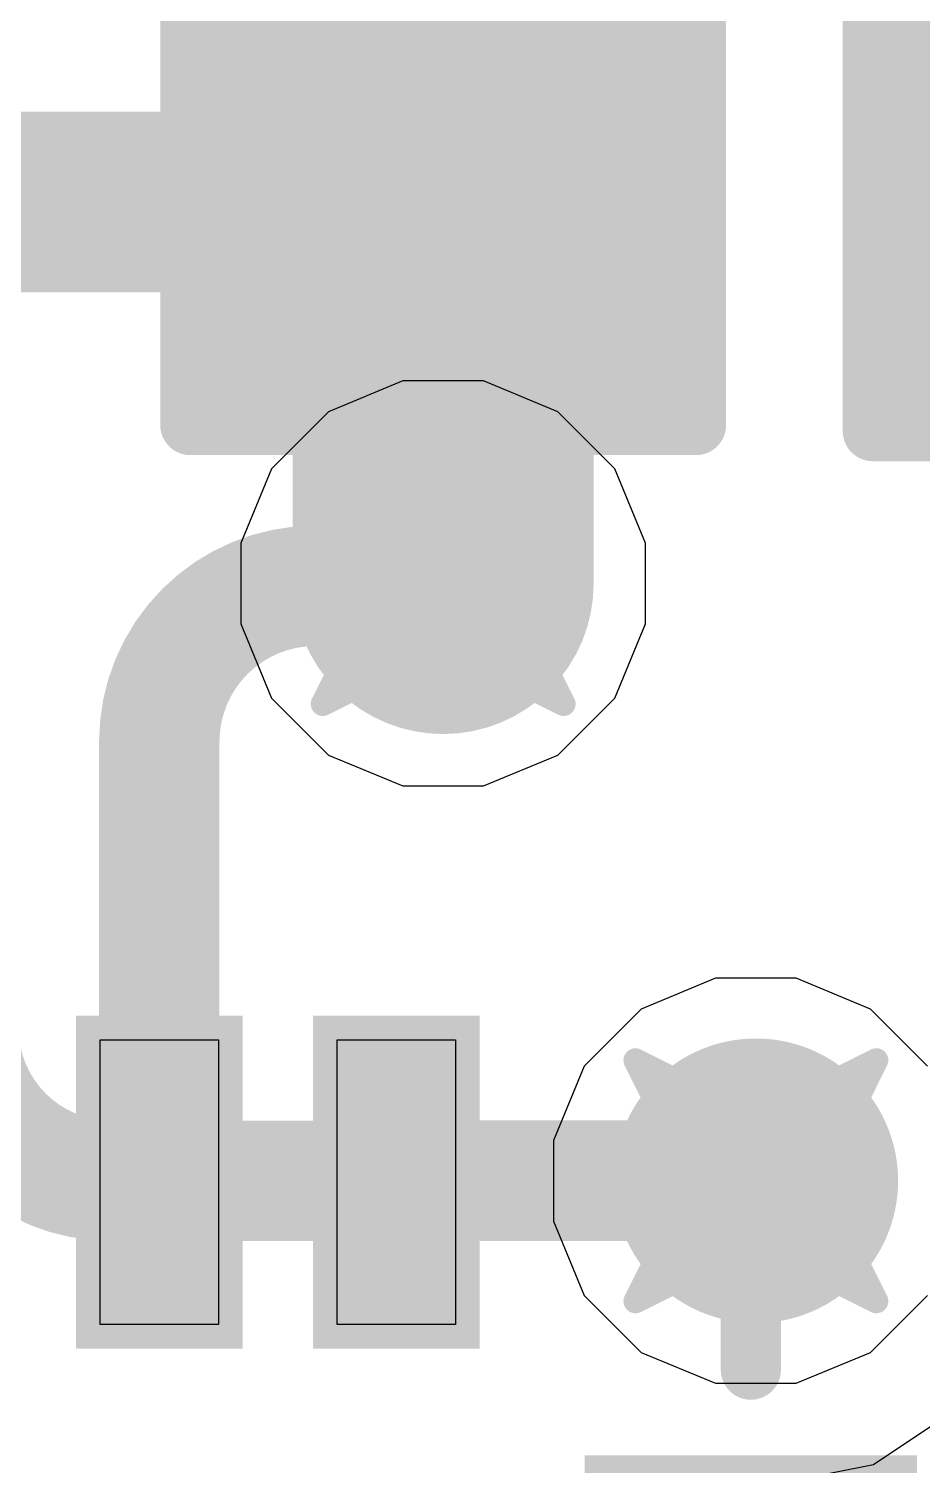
# Model space of a CAD drawing. Header units: inches. Extents: x -2 to 5376, y -4 to 5426.
# Drawn here: x 41.976 to 43.861, y 84.9 to 87.929 of the extents above; entities that cross this region are included whole.
import ezdxf

# ---------------------------------------------------------------- set-up
doc = ezdxf.new("R2010")
doc.units = ezdxf.units.IN
for name, color, linetype in [('Bottom Layer', 5, 'Continuous'), ('Bottom Overlay', 54, 'Continuous'), ('Bottom Paste', 16, 'Continuous'), ('Bottom Solder', 6, 'Continuous'), ('Drill Drawing', 1, 'Continuous'), ('Layer 1', 16, 'Continuous'), ('Layer 2', 76, 'Continuous'), ('Top Layer', 1, 'Continuous'), ('Top Overlay', 2, 'Continuous'), ('Top Paste', 8, 'Continuous'), ('Top Solder', 216, 'Continuous'), ('Via Holes', 16, 'Continuous')]:
    doc.layers.add(name, color=color, linetype=linetype)

# ---------------------------------------------------------------- blocks, each defined once
blk = doc.blocks.new('R___0603_B_13')
at = {"layer": 'Bottom Layer'}
for points in [[(-1.143, -0.4445), (-1.143, 0.4445), (-0.3810000000000001, 0.4445), (-0.3809999999999999, -0.4445)], [(0.3810000000000001, -0.4445), (0.3809999999999999, 0.4445), (1.143, 0.4445), (1.143, -0.4445)]]:
    blk.add_hatch(color=5, dxfattribs=at).paths.add_polyline_path(points)
at = {"layer": 'Bottom Paste'}
for points in [[(-1.143, -0.4445), (-1.143, 0.4445), (-0.3810000000000001, 0.4445), (-0.3809999999999999, -0.4445)], [(0.3810000000000001, -0.4445), (0.3809999999999999, 0.4445), (1.143, 0.4445), (1.143, -0.4445)]]:
    blk.add_hatch(color=16, dxfattribs=at).paths.add_polyline_path(points)
at = {"layer": 'Bottom Solder'}
for points in [[(-1.2446, -0.5461), (-1.2446, 0.5460999999999999), (-0.2794, 0.5461), (-0.2793999999999999, -0.5460999999999999)], [(0.2794, -0.5461), (0.2793999999999999, 0.5460999999999999), (1.2446, 0.5461), (1.2446, -0.5460999999999999)]]:
    blk.add_hatch(color=6, dxfattribs=at).paths.add_polyline_path(points)
at = {"layer": 'Bottom Overlay'}
for points in [[(-1.2192, -0.5334, 0.127, 0.127, 0), (-1.2192, 0.5334, 0.127, 0.127, 0)], [(1.2192, 0.5334, 0.127, 0.127, 0), (-1.2192, 0.5334, 0.127, 0.127, 0)], [(1.2192, -0.5334, 0.127, 0.127, 0), (1.2192, 0.5334, 0.127, 0.127, 0)], [(1.2192, -0.5334, 0.127, 0.127, 0), (-1.2192, -0.5334, 0.127, 0.127, 0)]]:
    blk.add_lwpolyline(points, format="xyseb", dxfattribs=at)
for points in [[(-1.25095, 0.5334, 0.0635, 0.0635, 1), (-1.18745, 0.5334, 0.0635, 0.0635, 1)], [(-1.25095, 0.5334, 0.0635, 0.0635, 1), (-1.18745, 0.5334, 0.0635, 0.0635, 1)], [(1.18745, 0.5334, 0.0635, 0.0635, 1), (1.25095, 0.5334, 0.0635, 0.0635, 1)], [(1.18745, 0.5334, 0.0635, 0.0635, 1), (1.25095, 0.5334, 0.0635, 0.0635, 1)], [(-1.25095, -0.5334, 0.0635, 0.0635, 1), (-1.18745, -0.5334, 0.0635, 0.0635, 1)], [(-1.25095, -0.5334, 0.0635, 0.0635, 1), (-1.18745, -0.5334, 0.0635, 0.0635, 1)], [(1.18745, -0.5334, 0.0635, 0.0635, 1), (1.25095, -0.5334, 0.0635, 0.0635, 1)], [(1.18745, -0.5334, 0.0635, 0.0635, 1), (1.25095, -0.5334, 0.0635, 0.0635, 1)]]:
    blk.add_lwpolyline(points, format="xyseb", close=True, dxfattribs=at)
blk = doc.blocks.new('C___0603_22')
at = {"layer": 'Top Layer'}
for points in [[(-0.3809999999999999, 0.4445), (-0.3809999999999999, -0.4445), (-1.143, -0.4445), (-1.143, 0.4445)], [(1.143, 0.4445), (1.143, -0.4445), (0.3809999999999999, -0.4445), (0.3809999999999999, 0.4445)]]:
    blk.add_hatch(color=1, dxfattribs=at).paths.add_polyline_path(points)
at = {"layer": 'Top Paste'}
for points in [[(-0.3809999999999999, 0.4445), (-0.3809999999999999, -0.4445), (-1.143, -0.4445), (-1.143, 0.4445)], [(1.143, 0.4445), (1.143, -0.4445), (0.3809999999999999, -0.4445), (0.3809999999999999, 0.4445)]]:
    blk.add_hatch(color=8, dxfattribs=at).paths.add_polyline_path(points)
at = {"layer": 'Top Solder'}
for points in [[(-0.3210001199999999, 0.50449988), (-0.3210001199999999, -0.50449988), (-1.20299988, -0.50449988), (-1.20299988, 0.50449988)], [(1.20299988, 0.50449988), (1.20299988, -0.50449988), (0.3210001199999999, -0.50449988), (0.3210001199999999, 0.50449988)]]:
    blk.add_hatch(color=216, dxfattribs=at).paths.add_polyline_path(points)
at = {"layer": 'Top Overlay'}
for points in [[(-1.2446, 0.5334, 0.127, 0.127, 0), (-1.2446, -0.5334, 0.127, 0.127, 0)], [(-1.2446, 0.5334, 0.127, 0.127, 0), (-0.4571999999999999, 0.5334, 0.127, 0.127, 0)], [(0.4571999999999999, 0.5334, 0.127, 0.127, 0), (1.2446, 0.5334, 0.127, 0.127, 0)], [(1.2446, 0.5334, 0.127, 0.127, 0), (1.2446, -0.5334, 0.127, 0.127, 0)], [(-1.2446, -0.5334, 0.127, 0.127, 0), (-0.4571999999999999, -0.5334, 0.127, 0.127, 0)], [(0.4571999999999999, -0.5334, 0.127, 0.127, 0), (1.2446, -0.5334, 0.127, 0.127, 0)]]:
    blk.add_lwpolyline(points, format="xyseb", dxfattribs=at)
for points in [[(-1.27635, 0.5334, 0.0635, 0.0635, 1), (-1.21285, 0.5334, 0.0635, 0.0635, 1)], [(-1.27635, 0.5334, 0.0635, 0.0635, 1), (-1.21285, 0.5334, 0.0635, 0.0635, 1)], [(-0.4889499999999999, 0.5334, 0.0635, 0.0635, 1), (-0.42545, 0.5334, 0.0635, 0.0635, 1)], [(0.42545, 0.5334, 0.0635, 0.0635, 1), (0.4889499999999999, 0.5334, 0.0635, 0.0635, 1)], [(1.21285, 0.5334, 0.0635, 0.0635, 1), (1.27635, 0.5334, 0.0635, 0.0635, 1)], [(1.21285, 0.5334, 0.0635, 0.0635, 1), (1.27635, 0.5334, 0.0635, 0.0635, 1)], [(-1.27635, -0.5334, 0.0635, 0.0635, 1), (-1.21285, -0.5334, 0.0635, 0.0635, 1)], [(-1.27635, -0.5334, 0.0635, 0.0635, 1), (-1.21285, -0.5334, 0.0635, 0.0635, 1)], [(-0.4889499999999999, -0.5334, 0.0635, 0.0635, 1), (-0.42545, -0.5334, 0.0635, 0.0635, 1)], [(0.42545, -0.5334, 0.0635, 0.0635, 1), (0.4889499999999999, -0.5334, 0.0635, 0.0635, 1)], [(1.21285, -0.5334, 0.0635, 0.0635, 1), (1.27635, -0.5334, 0.0635, 0.0635, 1)], [(1.21285, -0.5334, 0.0635, 0.0635, 1), (1.27635, -0.5334, 0.0635, 0.0635, 1)]]:
    blk.add_lwpolyline(points, format="xyseb", close=True, dxfattribs=at)
blk = doc.blocks.new('VQFN_16_3_3__24')
at = {"layer": 'Top Layer'}
for points in [[(0.1270889, 1.7999964), (0.3771011, 1.7999964), (0.3771011, 1.1999976), (0.1270889, 1.1999976)], [(0.6269608999999999, 1.7999964), (0.8769731, 1.7999964), (0.8769731, 1.1999976), (0.6269608999999999, 1.1999976)]]:
    blk.add_hatch(color=1, dxfattribs=at).paths.add_polyline_path(points)
at = {"layer": 'Top Solder'}
for points in [[(0.07628889999999999, 1.8507964), (0.4279011, 1.8507964), (0.4279011, 1.1491976), (0.07628889999999999, 1.1491976)], [(0.5761609, 1.8507964), (0.9277731, 1.8507964), (0.9277731, 1.1491976), (0.5761609, 1.1491976)], [(1.8507964, 0.9242171), (1.8507964, 0.5726048999999999), (1.1491976, 0.5726049000000001), (1.1491976, 0.9242171)]]:
    blk.add_hatch(color=216, dxfattribs=at).paths.add_polyline_path(points)
at = {"layer": 'Top Overlay'}
for points in [[(1.108202, 1.4998954, 0.127, 0.127, 0), (1.5001494, 1.4998954, 0.127, 0.127, 0)], [(1.5001494, 1.1046206, 0.127, 0.127, 0), (1.5001494, 1.4998954, 0.127, 0.127, 0)]]:
    blk.add_lwpolyline(points, format="xyseb", dxfattribs=at)
for points in [[(1.076452, 1.4998954, 0.0635, 0.0635, 1), (1.139952, 1.4998954, 0.0635, 0.0635, 1)], [(1.4683994, 1.4998954, 0.0635, 0.0635, 1), (1.5318994, 1.4998954, 0.0635, 0.0635, 1)], [(1.4683994, 1.4998954, 0.0635, 0.0635, 1), (1.5318994, 1.4998954, 0.0635, 0.0635, 1)], [(1.4683994, 1.1046206, 0.0635, 0.0635, 1), (1.5318994, 1.1046206, 0.0635, 0.0635, 1)]]:
    blk.add_lwpolyline(points, format="xyseb", close=True, dxfattribs=at)
at = {"layer": 'Top Paste'}
for p, q in [((0.1270762, 1.8000218), (0.1270762, 1.8000218)), ((0.1270762, 1.8000218), (0.377063, 1.8000218)), ((0.1270762, 1.200023), (0.1270762, 1.8000218)), ((0.377063, 1.8000218), (0.377063, 1.200023)), ((0.6270752, 1.7999964), (0.6270752, 1.7999964)), ((0.6270752, 1.7999964), (0.8770619999999999, 1.7999964)), ((0.6270752, 1.1999976), (0.6270752, 1.7999964)), ((0.8770619999999999, 1.7999964), (0.8770619999999999, 1.1999976)), ((0.377063, 1.200023), (0.1270762, 1.200023)), ((0.8770619999999999, 1.1999976), (0.6270752, 1.1999976))]:
    blk.add_line(p, q, dxfattribs=at)
blk = doc.blocks.new('R___0603_B_39')
at = {"layer": 'Bottom Layer'}
for points in [[(-1.143, -0.4445), (-1.143, 0.4445), (-0.3810000000000001, 0.4445), (-0.3809999999999999, -0.4445)], [(0.3810000000000001, -0.4445), (0.3809999999999999, 0.4445), (1.143, 0.4445), (1.143, -0.4445)]]:
    blk.add_hatch(color=5, dxfattribs=at).paths.add_polyline_path(points)
at = {"layer": 'Bottom Paste'}
for points in [[(-1.143, -0.4445), (-1.143, 0.4445), (-0.3810000000000001, 0.4445), (-0.3809999999999999, -0.4445)], [(0.3810000000000001, -0.4445), (0.3809999999999999, 0.4445), (1.143, 0.4445), (1.143, -0.4445)]]:
    blk.add_hatch(color=16, dxfattribs=at).paths.add_polyline_path(points)
at = {"layer": 'Bottom Solder'}
for points in [[(-1.2446, -0.5461), (-1.2446, 0.5460999999999999), (-0.2794, 0.5461), (-0.2793999999999999, -0.5460999999999999)], [(0.2794, -0.5461), (0.2793999999999999, 0.5460999999999999), (1.2446, 0.5461), (1.2446, -0.5460999999999999)]]:
    blk.add_hatch(color=6, dxfattribs=at).paths.add_polyline_path(points)
at = {"layer": 'Bottom Overlay'}
for points in [[(-1.2192, -0.5334, 0.127, 0.127, 0), (-1.2192, 0.5334, 0.127, 0.127, 0)], [(1.2192, 0.5334, 0.127, 0.127, 0), (-1.2192, 0.5334, 0.127, 0.127, 0)], [(1.2192, -0.5334, 0.127, 0.127, 0), (1.2192, 0.5334, 0.127, 0.127, 0)], [(1.2192, -0.5334, 0.127, 0.127, 0), (-1.2192, -0.5334, 0.127, 0.127, 0)]]:
    blk.add_lwpolyline(points, format="xyseb", dxfattribs=at)
for points in [[(-1.25095, 0.5334, 0.0635, 0.0635, 1), (-1.18745, 0.5334, 0.0635, 0.0635, 1)], [(-1.25095, 0.5334, 0.0635, 0.0635, 1), (-1.18745, 0.5334, 0.0635, 0.0635, 1)], [(1.18745, 0.5334, 0.0635, 0.0635, 1), (1.25095, 0.5334, 0.0635, 0.0635, 1)], [(1.18745, 0.5334, 0.0635, 0.0635, 1), (1.25095, 0.5334, 0.0635, 0.0635, 1)], [(-1.25095, -0.5334, 0.0635, 0.0635, 1), (-1.18745, -0.5334, 0.0635, 0.0635, 1)], [(-1.25095, -0.5334, 0.0635, 0.0635, 1), (-1.18745, -0.5334, 0.0635, 0.0635, 1)], [(1.18745, -0.5334, 0.0635, 0.0635, 1), (1.25095, -0.5334, 0.0635, 0.0635, 1)], [(1.18745, -0.5334, 0.0635, 0.0635, 1), (1.25095, -0.5334, 0.0635, 0.0635, 1)]]:
    blk.add_lwpolyline(points, format="xyseb", close=True, dxfattribs=at)
blk = doc.blocks.new('R___0603_44')
at = {"layer": 'Top Layer'}
for points in [[(-0.3809999999999999, 0.4445), (-0.3809999999999999, -0.4445), (-1.143, -0.4445), (-1.143, 0.4445)], [(1.143, 0.4445), (1.143, -0.4445), (0.3809999999999999, -0.4445), (0.3809999999999999, 0.4445)]]:
    blk.add_hatch(color=1, dxfattribs=at).paths.add_polyline_path(points)
at = {"layer": 'Top Paste'}
for points in [[(-0.3809999999999999, 0.4445), (-0.3809999999999999, -0.4445), (-1.143, -0.4445), (-1.143, 0.4445)], [(1.143, 0.4445), (1.143, -0.4445), (0.3809999999999999, -0.4445), (0.3809999999999999, 0.4445)]]:
    blk.add_hatch(color=8, dxfattribs=at).paths.add_polyline_path(points)
at = {"layer": 'Top Solder'}
for points in [[(-0.2794, 0.5460999999999999), (-0.2794, -0.5460999999999999), (-1.2446, -0.5460999999999999), (-1.2446, 0.5460999999999999)], [(1.2446, 0.5460999999999999), (1.2446, -0.5460999999999999), (0.2794, -0.5460999999999999), (0.2794, 0.5460999999999999)]]:
    blk.add_hatch(color=216, dxfattribs=at).paths.add_polyline_path(points)
at = {"layer": 'Top Overlay'}
for points in [[(-1.2192, 0.5334, 0.127, 0.127, 0), (-1.2192, -0.5334, 0.127, 0.127, 0)], [(-1.2192, 0.5334, 0.127, 0.127, 0), (1.2192, 0.5334, 0.127, 0.127, 0)], [(1.2192, 0.5334, 0.127, 0.127, 0), (1.2192, -0.5334, 0.127, 0.127, 0)], [(-1.2192, -0.5334, 0.127, 0.127, 0), (1.2192, -0.5334, 0.127, 0.127, 0)]]:
    blk.add_lwpolyline(points, format="xyseb", dxfattribs=at)
for points in [[(-1.25095, 0.5334, 0.0635, 0.0635, 1), (-1.18745, 0.5334, 0.0635, 0.0635, 1)], [(-1.25095, 0.5334, 0.0635, 0.0635, 1), (-1.18745, 0.5334, 0.0635, 0.0635, 1)], [(1.18745, 0.5334, 0.0635, 0.0635, 1), (1.25095, 0.5334, 0.0635, 0.0635, 1)], [(1.18745, 0.5334, 0.0635, 0.0635, 1), (1.25095, 0.5334, 0.0635, 0.0635, 1)], [(-1.25095, -0.5334, 0.0635, 0.0635, 1), (-1.18745, -0.5334, 0.0635, 0.0635, 1)], [(-1.25095, -0.5334, 0.0635, 0.0635, 1), (-1.18745, -0.5334, 0.0635, 0.0635, 1)], [(1.18745, -0.5334, 0.0635, 0.0635, 1), (1.25095, -0.5334, 0.0635, 0.0635, 1)], [(1.18745, -0.5334, 0.0635, 0.0635, 1), (1.25095, -0.5334, 0.0635, 0.0635, 1)]]:
    blk.add_lwpolyline(points, format="xyseb", close=True, dxfattribs=at)

msp = doc.modelspace()

# ---------------------------------------------------------------- hatches: boundary and pattern name
at = {"layer": 'Bottom Layer'}
h = msp.add_hatch(color=5, dxfattribs=at)
edge = h.paths.add_edge_path()
edge.add_arc((42.85026989999999, 86.75951152), 0.2999994, 0, 360)
h = msp.add_hatch(color=5, dxfattribs=at)
edge = h.paths.add_edge_path()
edge.add_arc((43.51002219999999, 85.50002458), 0.2999994, 0, 360)
at = {"layer": 'Layer 1'}
h = msp.add_hatch(color=16, dxfattribs=at)
edge = h.paths.add_edge_path()
edge.add_arc((42.85026989999999, 86.75951152), 0.2999994, 0, 360)
h = msp.add_hatch(color=16, dxfattribs=at)
edge = h.paths.add_edge_path()
edge.add_arc((43.51002219999999, 85.50002458), 0.2999994, 0, 360)
at = {"layer": 'Layer 2'}
h = msp.add_hatch(color=76, dxfattribs=at)
edge = h.paths.add_edge_path()
edge.add_arc((42.85026989999999, 86.75951152), 0.2999994, 0, 360)
h = msp.add_hatch(color=76, dxfattribs=at)
edge = h.paths.add_edge_path()
edge.add_arc((43.51002219999999, 85.50002458), 0.2999994, 0, 360)
at = {"layer": 'Top Layer'}
h = msp.add_hatch(color=1, dxfattribs=at)
edge = h.paths.add_edge_path()
edge.add_arc((42.85026989999999, 86.75951152), 0.2999994, 0, 360)
h = msp.add_hatch(color=1, dxfattribs=at)
edge = h.paths.add_edge_path()
edge.add_arc((43.51002219999999, 85.50002458), 0.2999994, 0, 360)
at = {"layer": 'Via Holes'}
h = msp.add_hatch(color=7, dxfattribs=at)
edge = h.paths.add_edge_path()
edge.add_arc((42.85026989999999, 86.75951152), 0.1499997, 0, 360)
h = msp.add_hatch(color=7, dxfattribs=at)
edge = h.paths.add_edge_path()
edge.add_arc((43.51002219999999, 85.50002458), 0.1499997, 0, 360)

# ---------------------------------------------------------------- linework, layer by layer
at = {"layer": 'Bottom Layer'}
for p, q in [((43.7577865, 84.90186727999999), (43.9678318, 85.04221498)), ((43.51002219999999, 84.85258366), (43.7577865, 84.90186727999999))]:
    msp.add_line(p, q, dxfattribs=at)
for points in [[(42.85026989999999, 86.75951152, 0.635, 0.635, 0), (42.85026989999999, 87.55087391999999, 0.635, 0.635, 0)], [(42.14938738, 85.50002458, 0.254, 0.254, -0.4142135623730951), (41.82756429999999, 85.82184765999999, 0.254, 0.254, 0)], [(42.14938738, 85.50002458, 0.254, 0.254, 0), (43.51002219999999, 85.50002458, 0.254, 0.254, 0)]]:
    msp.add_lwpolyline(points, format="xyseb", dxfattribs=at)
for points in [[(42.6915199, 87.55087391999999, 0.3175, 0.3175, 1), (43.0090199, 87.55087391999999, 0.3175, 0.3175, 1)], [(42.6915199, 86.75951152, 0.3175, 0.3175, 1), (43.0090199, 86.75951152, 0.3175, 0.3175, 1)], [(42.08588738, 85.50002458, 0.127, 0.127, 1), (42.21288738, 85.50002458, 0.127, 0.127, 1)], [(42.08588738, 85.50002458, 0.127, 0.127, 1), (42.21288738, 85.50002458, 0.127, 0.127, 1)], [(43.4465222, 85.50002458, 0.127, 0.127, 1), (43.5735222, 85.50002458, 0.127, 0.127, 1)]]:
    msp.add_lwpolyline(points, format="xyseb", close=True, dxfattribs=at)
at = {"layer": 'Drill Drawing'}
for points in [[(42.5962699, 87.01351152, 0.0508, 0.0508, 0), (42.85026989999999, 86.88651152, 0.0508, 0.0508, 0)], [(42.5962699, 87.01351152, 0.0508, 0.0508, 0), (42.7232699, 86.75951152, 0.0508, 0.0508, 0)], [(42.85026989999999, 86.88651152, 0.0508, 0.0508, 0), (43.1042699, 87.01351152, 0.0508, 0.0508, 0)], [(42.9772699, 86.75951152, 0.0508, 0.0508, 0), (43.1042699, 87.01351152, 0.0508, 0.0508, 0)], [(42.69786989999999, 86.91191151999999, 0.0508, 0.0508, 0), (42.85026989999999, 86.83571151999999, 0.0508, 0.0508, 0)], [(42.69786989999999, 86.91191151999999, 0.0508, 0.0508, 0), (42.7740699, 86.75951152, 0.0508, 0.0508, 0)], [(42.85026989999999, 86.83571151999999, 0.0508, 0.0508, 0), (43.00266989999999, 86.91191151999999, 0.0508, 0.0508, 0)], [(42.9264699, 86.75951152, 0.0508, 0.0508, 0), (43.00266989999999, 86.91191151999999, 0.0508, 0.0508, 0)], [(42.5962699, 86.50551152, 0.0508, 0.0508, 0), (42.7232699, 86.75951152, 0.0508, 0.0508, 0)], [(42.69786989999999, 86.60711151999999, 0.0508, 0.0508, 0), (42.7740699, 86.75951152, 0.0508, 0.0508, 0)], [(42.9264699, 86.75951152, 0.0508, 0.0508, 0), (43.00266989999999, 86.60711151999999, 0.0508, 0.0508, 0)], [(42.9772699, 86.75951152, 0.0508, 0.0508, 0), (43.1042699, 86.50551152, 0.0508, 0.0508, 0)], [(42.69786989999999, 86.60711151999999, 0.0508, 0.0508, 0), (42.85026989999999, 86.68331151999999, 0.0508, 0.0508, 0)], [(42.85026989999999, 86.68331151999999, 0.0508, 0.0508, 0), (43.00266989999999, 86.60711151999999, 0.0508, 0.0508, 0)], [(42.5962699, 86.50551152, 0.0508, 0.0508, 0), (42.85026989999999, 86.63251152, 0.0508, 0.0508, 0)], [(42.85026989999999, 86.63251152, 0.0508, 0.0508, 0), (43.1042699, 86.50551152, 0.0508, 0.0508, 0)], [(43.2560222, 85.75402457999999, 0.0508, 0.0508, 0), (43.51002219999999, 85.62702458, 0.0508, 0.0508, 0)], [(43.2560222, 85.75402457999999, 0.0508, 0.0508, 0), (43.3830222, 85.50002458, 0.0508, 0.0508, 0)], [(43.51002219999999, 85.62702458, 0.0508, 0.0508, 0), (43.7640222, 85.75402457999999, 0.0508, 0.0508, 0)], [(43.6370222, 85.50002458, 0.0508, 0.0508, 0), (43.7640222, 85.75402457999999, 0.0508, 0.0508, 0)], [(43.35762219999999, 85.65242457999999, 0.0508, 0.0508, 0), (43.51002219999999, 85.57622457999999, 0.0508, 0.0508, 0)], [(43.35762219999999, 85.65242457999999, 0.0508, 0.0508, 0), (43.4338222, 85.50002458, 0.0508, 0.0508, 0)], [(43.51002219999999, 85.57622457999999, 0.0508, 0.0508, 0), (43.66242219999999, 85.65242457999999, 0.0508, 0.0508, 0)], [(43.5862222, 85.50002458, 0.0508, 0.0508, 0), (43.66242219999999, 85.65242457999999, 0.0508, 0.0508, 0)], [(43.2560222, 85.24602458, 0.0508, 0.0508, 0), (43.3830222, 85.50002458, 0.0508, 0.0508, 0)], [(43.35762219999999, 85.34762457999999, 0.0508, 0.0508, 0), (43.4338222, 85.50002458, 0.0508, 0.0508, 0)], [(43.5862222, 85.50002458, 0.0508, 0.0508, 0), (43.66242219999999, 85.34762457999999, 0.0508, 0.0508, 0)], [(43.6370222, 85.50002458, 0.0508, 0.0508, 0), (43.7640222, 85.24602458, 0.0508, 0.0508, 0)], [(43.35762219999999, 85.34762457999999, 0.0508, 0.0508, 0), (43.51002219999999, 85.42382458, 0.0508, 0.0508, 0)], [(43.51002219999999, 85.42382458, 0.0508, 0.0508, 0), (43.66242219999999, 85.34762457999999, 0.0508, 0.0508, 0)], [(43.2560222, 85.24602458, 0.0508, 0.0508, 0), (43.51002219999999, 85.37302457999999, 0.0508, 0.0508, 0)], [(43.51002219999999, 85.37302457999999, 0.0508, 0.0508, 0), (43.7640222, 85.24602458, 0.0508, 0.0508, 0)]]:
    msp.add_lwpolyline(points, format="xyseb", dxfattribs=at)
for points in [[(42.5835699, 87.01351152, 0.0254, 0.0254, 1), (42.6089699, 87.01351152, 0.0254, 0.0254, 1)], [(42.5835699, 87.01351152, 0.0254, 0.0254, 1), (42.6089699, 87.01351152, 0.0254, 0.0254, 1)], [(43.0915699, 87.01351152, 0.0254, 0.0254, 1), (43.11696989999999, 87.01351152, 0.0254, 0.0254, 1)], [(43.0915699, 87.01351152, 0.0254, 0.0254, 1), (43.11696989999999, 87.01351152, 0.0254, 0.0254, 1)], [(42.6851699, 86.91191151999999, 0.0254, 0.0254, 1), (42.7105699, 86.91191151999999, 0.0254, 0.0254, 1)], [(42.6851699, 86.91191151999999, 0.0254, 0.0254, 1), (42.7105699, 86.91191151999999, 0.0254, 0.0254, 1)], [(42.8375699, 86.88651152, 0.0254, 0.0254, 1), (42.8629699, 86.88651152, 0.0254, 0.0254, 1)], [(42.8375699, 86.88651152, 0.0254, 0.0254, 1), (42.8629699, 86.88651152, 0.0254, 0.0254, 1)], [(42.9899699, 86.91191151999999, 0.0254, 0.0254, 1), (43.0153699, 86.91191151999999, 0.0254, 0.0254, 1)], [(42.9899699, 86.91191151999999, 0.0254, 0.0254, 1), (43.0153699, 86.91191151999999, 0.0254, 0.0254, 1)], [(42.8375699, 86.83571151999999, 0.0254, 0.0254, 1), (42.8629699, 86.83571151999999, 0.0254, 0.0254, 1)], [(42.8375699, 86.83571151999999, 0.0254, 0.0254, 1), (42.8629699, 86.83571151999999, 0.0254, 0.0254, 1)], [(42.7105699, 86.75951152, 0.0254, 0.0254, 1), (42.7359699, 86.75951152, 0.0254, 0.0254, 1)], [(42.7105699, 86.75951152, 0.0254, 0.0254, 1), (42.7359699, 86.75951152, 0.0254, 0.0254, 1)], [(42.7613699, 86.75951152, 0.0254, 0.0254, 1), (42.7867699, 86.75951152, 0.0254, 0.0254, 1)], [(42.7613699, 86.75951152, 0.0254, 0.0254, 1), (42.7867699, 86.75951152, 0.0254, 0.0254, 1)], [(42.9137699, 86.75951152, 0.0254, 0.0254, 1), (42.9391699, 86.75951152, 0.0254, 0.0254, 1)], [(42.9137699, 86.75951152, 0.0254, 0.0254, 1), (42.9391699, 86.75951152, 0.0254, 0.0254, 1)], [(42.96456989999999, 86.75951152, 0.0254, 0.0254, 1), (42.9899699, 86.75951152, 0.0254, 0.0254, 1)], [(42.96456989999999, 86.75951152, 0.0254, 0.0254, 1), (42.9899699, 86.75951152, 0.0254, 0.0254, 1)], [(42.8375699, 86.68331151999999, 0.0254, 0.0254, 1), (42.8629699, 86.68331151999999, 0.0254, 0.0254, 1)], [(42.8375699, 86.68331151999999, 0.0254, 0.0254, 1), (42.8629699, 86.68331151999999, 0.0254, 0.0254, 1)], [(42.8375699, 86.63251152, 0.0254, 0.0254, 1), (42.8629699, 86.63251152, 0.0254, 0.0254, 1)], [(42.8375699, 86.63251152, 0.0254, 0.0254, 1), (42.8629699, 86.63251152, 0.0254, 0.0254, 1)], [(42.6851699, 86.60711151999999, 0.0254, 0.0254, 1), (42.7105699, 86.60711151999999, 0.0254, 0.0254, 1)], [(42.6851699, 86.60711151999999, 0.0254, 0.0254, 1), (42.7105699, 86.60711151999999, 0.0254, 0.0254, 1)], [(42.9899699, 86.60711151999999, 0.0254, 0.0254, 1), (43.0153699, 86.60711151999999, 0.0254, 0.0254, 1)], [(42.9899699, 86.60711151999999, 0.0254, 0.0254, 1), (43.0153699, 86.60711151999999, 0.0254, 0.0254, 1)], [(42.5835699, 86.50551152, 0.0254, 0.0254, 1), (42.6089699, 86.50551152, 0.0254, 0.0254, 1)], [(42.5835699, 86.50551152, 0.0254, 0.0254, 1), (42.6089699, 86.50551152, 0.0254, 0.0254, 1)], [(43.0915699, 86.50551152, 0.0254, 0.0254, 1), (43.11696989999999, 86.50551152, 0.0254, 0.0254, 1)], [(43.0915699, 86.50551152, 0.0254, 0.0254, 1), (43.11696989999999, 86.50551152, 0.0254, 0.0254, 1)], [(43.2433222, 85.75402457999999, 0.0254, 0.0254, 1), (43.2687222, 85.75402457999999, 0.0254, 0.0254, 1)], [(43.2433222, 85.75402457999999, 0.0254, 0.0254, 1), (43.2687222, 85.75402457999999, 0.0254, 0.0254, 1)], [(43.7513222, 85.75402457999999, 0.0254, 0.0254, 1), (43.77672219999999, 85.75402457999999, 0.0254, 0.0254, 1)], [(43.7513222, 85.75402457999999, 0.0254, 0.0254, 1), (43.77672219999999, 85.75402457999999, 0.0254, 0.0254, 1)], [(43.3449222, 85.65242457999999, 0.0254, 0.0254, 1), (43.3703222, 85.65242457999999, 0.0254, 0.0254, 1)], [(43.3449222, 85.65242457999999, 0.0254, 0.0254, 1), (43.3703222, 85.65242457999999, 0.0254, 0.0254, 1)], [(43.6497222, 85.65242457999999, 0.0254, 0.0254, 1), (43.6751222, 85.65242457999999, 0.0254, 0.0254, 1)], [(43.6497222, 85.65242457999999, 0.0254, 0.0254, 1), (43.6751222, 85.65242457999999, 0.0254, 0.0254, 1)], [(43.4973222, 85.62702458, 0.0254, 0.0254, 1), (43.5227222, 85.62702458, 0.0254, 0.0254, 1)], [(43.4973222, 85.62702458, 0.0254, 0.0254, 1), (43.5227222, 85.62702458, 0.0254, 0.0254, 1)], [(43.4973222, 85.57622457999999, 0.0254, 0.0254, 1), (43.5227222, 85.57622457999999, 0.0254, 0.0254, 1)], [(43.4973222, 85.57622457999999, 0.0254, 0.0254, 1), (43.5227222, 85.57622457999999, 0.0254, 0.0254, 1)], [(43.3703222, 85.50002458, 0.0254, 0.0254, 1), (43.3957222, 85.50002458, 0.0254, 0.0254, 1)], [(43.3703222, 85.50002458, 0.0254, 0.0254, 1), (43.3957222, 85.50002458, 0.0254, 0.0254, 1)], [(43.4211222, 85.50002458, 0.0254, 0.0254, 1), (43.4465222, 85.50002458, 0.0254, 0.0254, 1)], [(43.4211222, 85.50002458, 0.0254, 0.0254, 1), (43.4465222, 85.50002458, 0.0254, 0.0254, 1)], [(43.5735222, 85.50002458, 0.0254, 0.0254, 1), (43.5989222, 85.50002458, 0.0254, 0.0254, 1)], [(43.5735222, 85.50002458, 0.0254, 0.0254, 1), (43.5989222, 85.50002458, 0.0254, 0.0254, 1)], [(43.62432219999999, 85.50002458, 0.0254, 0.0254, 1), (43.6497222, 85.50002458, 0.0254, 0.0254, 1)], [(43.62432219999999, 85.50002458, 0.0254, 0.0254, 1), (43.6497222, 85.50002458, 0.0254, 0.0254, 1)], [(43.4973222, 85.42382458, 0.0254, 0.0254, 1), (43.5227222, 85.42382458, 0.0254, 0.0254, 1)], [(43.4973222, 85.42382458, 0.0254, 0.0254, 1), (43.5227222, 85.42382458, 0.0254, 0.0254, 1)], [(43.4973222, 85.37302457999999, 0.0254, 0.0254, 1), (43.5227222, 85.37302457999999, 0.0254, 0.0254, 1)], [(43.4973222, 85.37302457999999, 0.0254, 0.0254, 1), (43.5227222, 85.37302457999999, 0.0254, 0.0254, 1)], [(43.3449222, 85.34762457999999, 0.0254, 0.0254, 1), (43.3703222, 85.34762457999999, 0.0254, 0.0254, 1)], [(43.3449222, 85.34762457999999, 0.0254, 0.0254, 1), (43.3703222, 85.34762457999999, 0.0254, 0.0254, 1)], [(43.6497222, 85.34762457999999, 0.0254, 0.0254, 1), (43.6751222, 85.34762457999999, 0.0254, 0.0254, 1)], [(43.6497222, 85.34762457999999, 0.0254, 0.0254, 1), (43.6751222, 85.34762457999999, 0.0254, 0.0254, 1)], [(43.2433222, 85.24602458, 0.0254, 0.0254, 1), (43.2687222, 85.24602458, 0.0254, 0.0254, 1)], [(43.2433222, 85.24602458, 0.0254, 0.0254, 1), (43.2687222, 85.24602458, 0.0254, 0.0254, 1)], [(43.7513222, 85.24602458, 0.0254, 0.0254, 1), (43.77672219999999, 85.24602458, 0.0254, 0.0254, 1)], [(43.7513222, 85.24602458, 0.0254, 0.0254, 1), (43.77672219999999, 85.24602458, 0.0254, 0.0254, 1)]]:
    msp.add_lwpolyline(points, format="xyseb", close=True, dxfattribs=at)
at = {"layer": 'Layer 1'}
for p, q in [((42.76533484, 87.18651091999999), (42.60839586, 87.12150215999999)), ((42.93520495999999, 87.18651091999999), (42.76533484, 87.18651091999999)), ((43.09214393999999, 87.12150215999999), (42.93520495999999, 87.18651091999999)), ((42.60839586, 87.12150215999999), (42.48827926, 87.00138556)), ((43.21226054, 87.00138556), (43.09214393999999, 87.12150215999999)), ((42.48827926, 87.00138556), (42.4232705, 86.84444658)), ((43.2772693, 86.84444658), (43.21226054, 87.00138556)), ((42.4232705, 86.84444658), (42.4232705, 86.67457646)), ((43.2772693, 86.67457646), (43.2772693, 86.84444658)), ((42.4232705, 86.67457646), (42.48827926, 86.51763748)), ((43.21226054, 86.51763748), (43.2772693, 86.67457646)), ((42.48827926, 86.51763748), (42.60839586, 86.39752087999999)), ((43.09214393999999, 86.39752087999999), (43.21226054, 86.51763748)), ((42.60839586, 86.39752087999999), (42.76533484, 86.33251211999999)), ((42.93520495999999, 86.33251211999999), (43.09214393999999, 86.39752087999999)), ((42.76533484, 86.33251211999999), (42.93520495999999, 86.33251211999999)), ((43.42508714, 85.92702397999999), (43.26814816, 85.86201521999999)), ((43.59495725999999, 85.92702397999999), (43.42508714, 85.92702397999999)), ((43.75189623999999, 85.86201521999999), (43.59495725999999, 85.92702397999999)), ((43.26814816, 85.86201521999999), (43.14803156, 85.74189862)), ((43.87201284, 85.74189862), (43.75189623999999, 85.86201521999999)), ((43.14803156, 85.74189862), (43.0830228, 85.58495964)), ((43.0830228, 85.58495964), (43.0830228, 85.41508952)), ((43.0830228, 85.41508952), (43.14803156, 85.25815054)), ((43.14803156, 85.25815054), (43.26814816, 85.13803394)), ((43.75189623999999, 85.13803394), (43.87201284, 85.25815054)), ((43.26814816, 85.13803394), (43.42508714, 85.07302518)), ((43.59495725999999, 85.07302518), (43.75189623999999, 85.13803394)), ((43.42508714, 85.07302518), (43.59495725999999, 85.07302518))]:
    msp.add_line(p, q, dxfattribs=at)
at = {"layer": 'Layer 2'}
for p, q in [((42.76533484, 87.18651091999999), (42.60839586, 87.12150215999999)), ((42.93520495999999, 87.18651091999999), (42.76533484, 87.18651091999999)), ((43.09214393999999, 87.12150215999999), (42.93520495999999, 87.18651091999999)), ((42.60839586, 87.12150215999999), (42.48827926, 87.00138556)), ((43.21226054, 87.00138556), (43.09214393999999, 87.12150215999999)), ((42.48827926, 87.00138556), (42.4232705, 86.84444658)), ((43.2772693, 86.84444658), (43.21226054, 87.00138556)), ((42.4232705, 86.84444658), (42.4232705, 86.67457646)), ((43.2772693, 86.67457646), (43.2772693, 86.84444658)), ((42.4232705, 86.67457646), (42.48827926, 86.51763748)), ((43.21226054, 86.51763748), (43.2772693, 86.67457646)), ((42.48827926, 86.51763748), (42.60839586, 86.39752087999999)), ((43.09214393999999, 86.39752087999999), (43.21226054, 86.51763748)), ((42.60839586, 86.39752087999999), (42.76533484, 86.33251211999999)), ((42.93520495999999, 86.33251211999999), (43.09214393999999, 86.39752087999999)), ((42.76533484, 86.33251211999999), (42.93520495999999, 86.33251211999999)), ((43.42508714, 85.92702397999999), (43.26814816, 85.86201521999999)), ((43.59495725999999, 85.92702397999999), (43.42508714, 85.92702397999999)), ((43.75189623999999, 85.86201521999999), (43.59495725999999, 85.92702397999999)), ((43.26814816, 85.86201521999999), (43.14803156, 85.74189862)), ((43.87201284, 85.74189862), (43.75189623999999, 85.86201521999999)), ((43.14803156, 85.74189862), (43.0830228, 85.58495964)), ((43.0830228, 85.58495964), (43.0830228, 85.41508952)), ((43.0830228, 85.41508952), (43.14803156, 85.25815054)), ((43.14803156, 85.25815054), (43.26814816, 85.13803394)), ((43.75189623999999, 85.13803394), (43.87201284, 85.25815054)), ((43.26814816, 85.13803394), (43.42508714, 85.07302518)), ((43.59495725999999, 85.07302518), (43.75189623999999, 85.13803394)), ((43.42508714, 85.07302518), (43.59495725999999, 85.07302518))]:
    msp.add_line(p, q, dxfattribs=at)
at = {"layer": 'Top Layer'}
for points in [[(41.36710294, 87.56379743999999, 0.3809999999999999, 0.3809999999999999, 0), (42.85010734, 87.56379743999999, 0.3809999999999999, 0.3809999999999999, 0)], [(42.85010734, 86.75951152, 0.3809999999999999, 0.3809999999999999, 0), (42.85010734, 87.56379743999999, 0.3809999999999999, 0.3809999999999999, 0)], [(42.85010734, 87.56400064, 0.254, 0.254, 0), (42.85026989999999, 87.56400064, 0.254, 0.254, 0)], [(42.85010734, 87.56379743999999, 0.254, 0.254, 0), (42.85010734, 87.56400064, 0.254, 0.254, 0)], [(42.85026989999999, 87.45653831999999, 0.254, 0.254, 0), (42.85026989999999, 87.56400064, 0.254, 0.254, 0)], [(42.25135822, 86.42595618, 0.254, 0.254, -0.4142090343874738), (42.57995548, 86.75455851999999, 0.254, 0.254, 0)], [(42.57995548, 86.75455597999999, 0.254, 0.254, 0), (42.84515434, 86.75456105999999, 0.254, 0.254, 0)], [(42.84515434, 86.75456105999999, 0.254, 0.254, 0), (42.85026989999999, 86.75951152, 0.254, 0.254, 0)], [(42.85010734, 86.75951152, 0.254, 0.254, 0), (42.85026989999999, 86.75951152, 0.254, 0.254, 0)], [(42.25135822, 85.74529206, 0.254, 0.254, 0), (42.25135822, 86.42595618, 0.254, 0.254, 0)], [(42.25135822, 85.74529206, 0.254, 0.254, 0), (42.25136076, 85.74528952, 0.254, 0.254, 0)], [(42.25136076, 85.49707056, 0.254, 0.254, 0), (42.25136076, 85.74528952, 0.254, 0.254, 0)], [(42.77693502, 85.50012618, 0.254, 0.254, 0), (43.51002219999999, 85.50012618, 0.254, 0.254, 0)], [(43.51002219999999, 85.50002458, 0.254, 0.254, 0), (43.51002219999999, 85.50012618, 0.254, 0.254, 0)]]:
    msp.add_lwpolyline(points, format="xyseb", dxfattribs=at)
for points in [[(42.75485734, 87.56379743999999, 0.1905, 0.1905, 1), (42.94535733999999, 87.56379743999999, 0.1905, 0.1905, 1)], [(42.75485734, 87.56379743999999, 0.1905, 0.1905, 1), (42.94535733999999, 87.56379743999999, 0.1905, 0.1905, 1)], [(42.78660734, 87.56400064, 0.127, 0.127, 1), (42.91360734, 87.56400064, 0.127, 0.127, 1)], [(42.78660734, 87.56400064, 0.127, 0.127, 1), (42.91360734, 87.56400064, 0.127, 0.127, 1)], [(42.78660734, 87.56379743999999, 0.127, 0.127, 1), (42.91360734, 87.56379743999999, 0.127, 0.127, 1)], [(42.7867699, 87.56400064, 0.127, 0.127, 1), (42.9137699, 87.56400064, 0.127, 0.127, 1)], [(42.7867699, 87.56400064, 0.127, 0.127, 1), (42.9137699, 87.56400064, 0.127, 0.127, 1)], [(42.7867699, 87.45653831999999, 0.127, 0.127, 1), (42.9137699, 87.45653831999999, 0.127, 0.127, 1)], [(42.75485734, 86.75951152, 0.1905, 0.1905, 1), (42.94535733999999, 86.75951152, 0.1905, 0.1905, 1)], [(42.51645548, 86.75455851999999, 0.127, 0.127, 1), (42.64345547999999, 86.75455851999999, 0.127, 0.127, 1)], [(42.51645548, 86.75455597999999, 0.127, 0.127, 1), (42.64345547999999, 86.75455597999999, 0.127, 0.127, 1)], [(42.78165434, 86.75456105999999, 0.127, 0.127, 1), (42.90865434, 86.75456105999999, 0.127, 0.127, 1)], [(42.78165434, 86.75456105999999, 0.127, 0.127, 1), (42.90865434, 86.75456105999999, 0.127, 0.127, 1)], [(42.78660734, 86.75951152, 0.127, 0.127, 1), (42.91360734, 86.75951152, 0.127, 0.127, 1)], [(42.7867699, 86.75951152, 0.127, 0.127, 1), (42.9137699, 86.75951152, 0.127, 0.127, 1)], [(42.7867699, 86.75951152, 0.127, 0.127, 1), (42.9137699, 86.75951152, 0.127, 0.127, 1)], [(42.18785822, 86.42595618, 0.127, 0.127, 1), (42.31485822, 86.42595618, 0.127, 0.127, 1)], [(42.18785822, 86.42595618, 0.127, 0.127, 1), (42.31485822, 86.42595618, 0.127, 0.127, 1)], [(42.18785822, 85.74529206, 0.127, 0.127, 1), (42.31485822, 85.74529206, 0.127, 0.127, 1)], [(42.18785822, 85.74529206, 0.127, 0.127, 1), (42.31485822, 85.74529206, 0.127, 0.127, 1)], [(42.18786076, 85.74528952, 0.127, 0.127, 1), (42.31486076, 85.74528952, 0.127, 0.127, 1)], [(42.18786076, 85.74528952, 0.127, 0.127, 1), (42.31486076, 85.74528952, 0.127, 0.127, 1)], [(42.18786076, 85.49707056, 0.127, 0.127, 1), (42.31486076, 85.49707056, 0.127, 0.127, 1)], [(42.71343502, 85.50012618, 0.127, 0.127, 1), (42.84043501999999, 85.50012618, 0.127, 0.127, 1)], [(43.4465222, 85.50012618, 0.127, 0.127, 1), (43.5735222, 85.50012618, 0.127, 0.127, 1)], [(43.4465222, 85.50012618, 0.127, 0.127, 1), (43.5735222, 85.50012618, 0.127, 0.127, 1)], [(43.4465222, 85.50002458, 0.127, 0.127, 1), (43.5735222, 85.50002458, 0.127, 0.127, 1)]]:
    msp.add_lwpolyline(points, format="xyseb", close=True, dxfattribs=at)

# ---------------------------------------------------------------- block references
for name, p, rotation in [('R___0603_44', (42.85011241999999, 88.32600063999999), 90), ('C___0603_22', (44.29011462, 88.32539358), 90), ('R___0603_B_13', (44.29011462, 88.32539358), 270), ('R___0603_B_39', (42.85027498, 88.31287392), 270)]:
    msp.add_blockref(name, p, dxfattribs=dict(rotation=rotation))
msp.add_blockref('VQFN_16_3_3__24', (41.99926575999999, 83.99707356))

doc.saveas('drawing.dxf')
